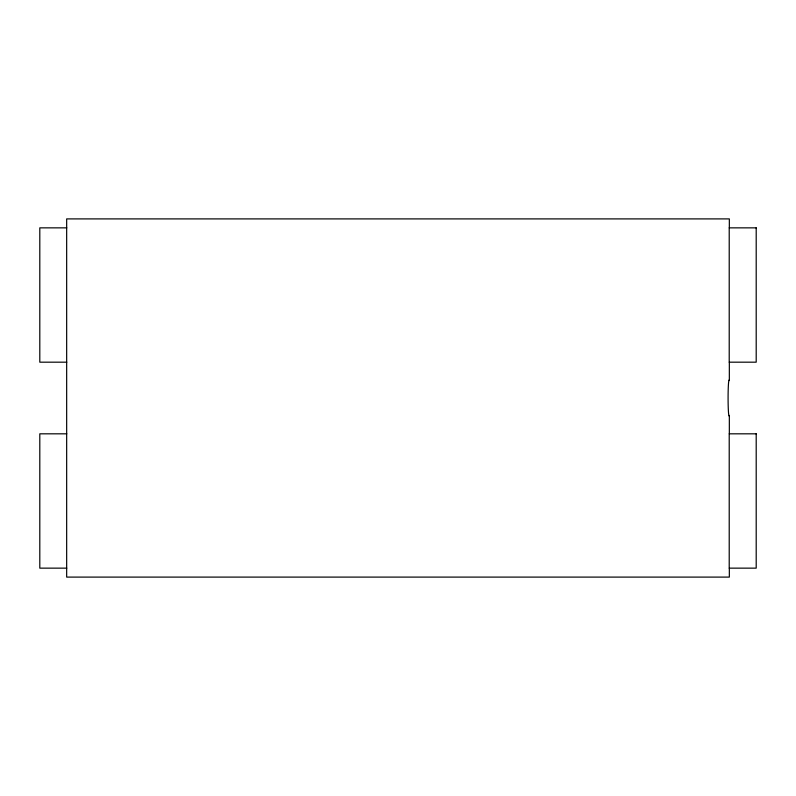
<?xml version="1.0" encoding="UTF-8"?>
<svg xmlns="http://www.w3.org/2000/svg" width="796" height="796" viewBox="0 0 796 796"><rect width="100%" height="100%" fill="white"/><g stroke="black" fill="none" stroke-linecap="round" stroke-linejoin="round"><path stroke-width="1.19" d="M729.335 227.855L729.335 218.9L66.665 218.9L66.665 577.1L729.335 577.1L729.335 568.145M66.784 227.855L39.8 227.855L39.8 362.18L66.784 362.18M66.784 433.82L39.8 433.82L39.8 568.145L66.784 568.145M729.335 362.18L729.335 380.09M729.335 415.91L729.335 433.82M729.325 415.403A17.9 0.995 -90 0 1 728.091 398A17.9 0.995 -90 0 1 729.325 380.597M756.2 227.855L729.216 227.855L729.216 362.18L756.2 362.18L756.2 227.855M756.2 433.82L729.216 433.82L729.216 568.145L756.2 568.145L756.2 433.82"/></g></svg>
